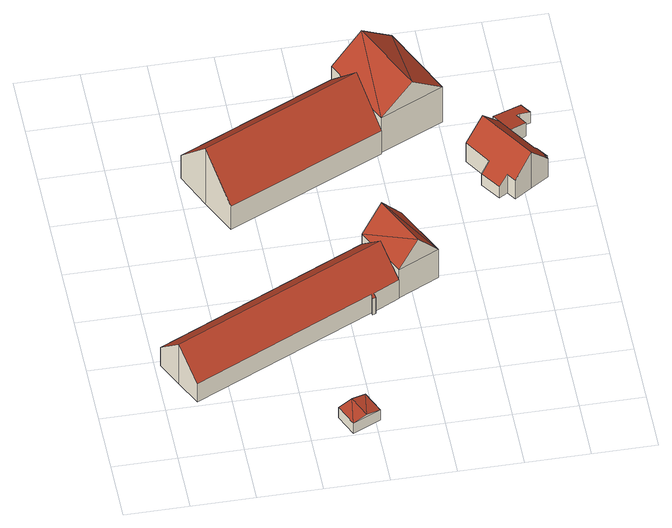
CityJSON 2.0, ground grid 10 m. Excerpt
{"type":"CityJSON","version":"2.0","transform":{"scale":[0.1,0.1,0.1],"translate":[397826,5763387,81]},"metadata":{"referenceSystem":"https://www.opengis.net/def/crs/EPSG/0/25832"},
"CityObjects":{
"building1":{"type":"Building","attributes":{"Gemeindeschluessel":"05566004","Geometrietyp2DReferenz":"3000","function":"31001_2700","roofType":"3100","measuredHeight":8.28},"geometry":[{"type":"Solid","lod":"2","boundaries":[[[[0,1,2,3]],[[4,5,1,0]],[[6,7,5,4]],[[8,9,7,6]],[[10,11,9,8]],[[12,13,11,10]],[[14,15,13,12]],[[16,17,15,14]],[[18,19,17,16]],[[3,2,19,18]],[[12,10,8,6,4,0,3,14]],[[18,16,14,3]],[[1,5,7,9,11,13,15,17,19,2]]]],"semantics":{"surfaces":[{"type":"WallSurface"},{"type":"RoofSurface"},{"type":"GroundSurface"}],"values":[[0,0,0,0,0,0,0,0,0,0,1,1,2]]}}]},
"building2":{"type":"Building","attributes":{"Gemeindeschluessel":"05566004","Geometrietyp2DReferenz":"3000","function":"31001_1310","roofType":"3100","measuredHeight":2.62},"geometry":[{"type":"Solid","lod":"2","boundaries":[[[[20,21,22,23]],[[24,25,21,20]],[[26,27,25,24]],[[23,22,27,26]],[[20,28,24]],[[26,29,23]],[[28,20,23]],[[23,29,28]],[[24,28,29]],[[29,26,24]],[[21,25,27,22]]]],"semantics":{"surfaces":[{"type":"WallSurface"},{"type":"RoofSurface"},{"type":"GroundSurface"}],"values":[[0,0,0,0,0,0,1,1,1,1,2]]}}]},
"building3":{"type":"Building","attributes":{"Gemeindeschluessel":"05566004","Geometrietyp2DReferenz":"3000","function":"31001_1000","roofType":"3100","measuredHeight":11.69},"address":[{"country":"Germany","locality":"Altenberge","thoroughfareNumber":"43e","thoroughfareName":"Waltrup"},{"country":"Germany","locality":"Altenberge","thoroughfareNumber":"43d","thoroughfareName":"Waltrup"}],"geometry":[{"type":"Solid","lod":"2","boundaries":[[[[30,31,32,33]],[[34,35,31,30]],[[36,37,35,34]],[[38,39,37,36]],[[40,41,39,38]],[[42,43,41,40]],[[33,32,43,42]],[[36,34,30,33,38]],[[42,40,38,33]],[[31,35,37,39,41,43,32]]]],"semantics":{"surfaces":[{"type":"WallSurface"},{"type":"RoofSurface"},{"type":"GroundSurface"}],"values":[[0,0,0,0,0,0,0,1,1,2]]}}]},
"building4":{"type":"Building","attributes":{"Gemeindeschluessel":"05566004","Geometrietyp2DReferenz":"3000","function":"31001_1000","roofType":"3100","measuredHeight":10.25},"address":[{"country":"Germany","locality":"Altenberge","thoroughfareNumber":"43c","thoroughfareName":"Waltrup"}],"geometry":[{"type":"Solid","lod":"2","boundaries":[[[[44,45,46,47]],[[48,49,45,44]],[[50,51,49,48]],[[47,46,51,50]],[[44,52,48]],[[50,53,47]],[[44,47,53]],[[53,52,44]],[[52,53,50]],[[50,48,52]],[[45,49,51,46]]]],"semantics":{"surfaces":[{"type":"WallSurface"},{"type":"RoofSurface"},{"type":"GroundSurface"}],"values":[[0,0,0,0,0,0,1,1,1,1,2]]}}]},
"building5":{"type":"Building","attributes":{"name":"Schulze Greiving","Gemeindeschluessel":"05566004","Geometrietyp2DReferenz":"3000","function":"31001_1000","roofType":"3100","measuredHeight":11.62},"address":[{"country":"Germany","locality":"Altenberge","thoroughfareNumber":"43","thoroughfareName":"Waltrup"},{"country":"Germany","locality":"Altenberge","thoroughfareNumber":"43a","thoroughfareName":"Waltrup"}],"geometry":[{"type":"Solid","lod":"2","boundaries":[[[[54,55,56,57]],[[58,59,55,54]],[[60,61,59,58]],[[57,56,61,60]],[[54,62,58]],[[60,63,57]],[[62,54,57]],[[57,63,62]],[[58,62,63]],[[63,60,58]],[[55,59,61,56]]]],"semantics":{"surfaces":[{"type":"WallSurface"},{"type":"RoofSurface"},{"type":"GroundSurface"}],"values":[[0,0,0,0,0,0,1,1,1,1,2]]}}]},
"building6":{"type":"Building","attributes":{"Gemeindeschluessel":"05566004","Geometrietyp2DReferenz":"3000","function":"31001_1000","roofType":"3100","measuredHeight":7.36},"address":[{"country":"Germany","locality":"Altenberge","thoroughfareNumber":"43b","thoroughfareName":"Waltrup"}],"geometry":[{"type":"Solid","lod":"2","boundaries":[[[[64,65,66,67]],[[68,69,65,64]],[[70,71,69,68]],[[72,73,71,70]],[[74,75,73,72]],[[76,77,75,74]],[[78,79,77,76]],[[80,81,79,78]],[[82,83,81,80]],[[84,85,83,82]],[[86,87,85,84]],[[88,89,87,86]],[[90,91,89,88]],[[92,93,91,90]],[[67,66,93,92]],[[86,84,82,80,78,76,74,72,88]],[[70,68,64,67,92,90,88,72]],[[65,69,71,73,75,77,79,81,83,85,87,89,91,93,66]]]],"semantics":{"surfaces":[{"type":"WallSurface"},{"type":"RoofSurface"},{"type":"GroundSurface"}],"values":[[0,0,0,0,0,0,0,0,0,0,0,0,0,0,0,1,1,2]]}}]},
"building7":{"type":"Building","attributes":{"Gemeindeschluessel":"05566004","Geometrietyp2DReferenz":"3000","function":"31001_2700","roofType":"2100","measuredHeight":3.53},"geometry":[{"type":"Solid","lod":"2","boundaries":[[[[94,95,96,97]],[[98,99,95,94]],[[74,100,99,98]],[[101,102,100,74]],[[103,104,102,101]],[[105,106,104,103]],[[107,108,106,105]],[[97,96,108,107]],[[105,103,101,74,98,94,97,107]],[[95,99,100,102,104,106,108,96]]]],"semantics":{"surfaces":[{"type":"WallSurface"},{"type":"RoofSurface"},{"type":"GroundSurface"}],"values":[[0,0,0,0,0,0,0,0,1,2]]}}]}
},
"vertices":[
[378,264,47],[378,264,8],[358,306,8],[358,306,91],[337,244,47],[337,244,8],[339,240,42],[339,240,8],[334,238,42],[334,238,8],[333,242,47],[333,242,8],[49,108,46],[49,108,8],[29,150,91],[29,150,8],[9,192,46],[9,192,8],[338,347,47],[338,347,8],
[306,20,33],[306,20,12],[290,56,12],[290,56,33],[262,0,33],[262,0,12],[246,36,33],[246,36,12],[284,10,38],[268,46,38],
[107,563,58],[107,563,10],[133,504,10],[133,504,127],[234,622,58],[234,622,10],[352,676,58],[352,676,10],[379,618,127],[379,618,10],[406,559,58],[406,559,10],[160,446,58],[160,446,10],
[443,295,68],[443,295,9],[403,379,9],[403,379,68],[378,264,68],[378,264,9],[338,347,68],[338,347,9],[410,279,112],[370,363,112],
[505,605,86],[505,605,13],[451,722,13],[451,722,86],[406,559,86],[406,559,13],[352,676,86],[352,676,13],[456,582,129],[401,699,129],
[539,471,32],[539,471,9],[560,440,9],[560,440,32],[552,480,48],[552,480,9],[525,522,48],[525,522,9],[553,540,83],[553,540,9],[581,558,48],[581,558,9],[594,538,48],[594,538,9],[622,495,48],[622,495,9],[627,498,42],[627,498,9],[639,480,42],[639,480,9],[634,477,48],[634,477,9],[638,470,48],[638,470,9],[610,452,83],[610,452,9],[583,434,48],[583,434,9],[574,448,48],[574,448,9],
[621,555,40],[621,555,12],[610,572,12],[610,572,40],[594,538,47],[594,538,12],[581,558,12],[574,570,47],[574,570,12],[621,598,34],[621,598,12],[632,580,35],[632,580,12],[615,575,39],[615,575,12]
]}
